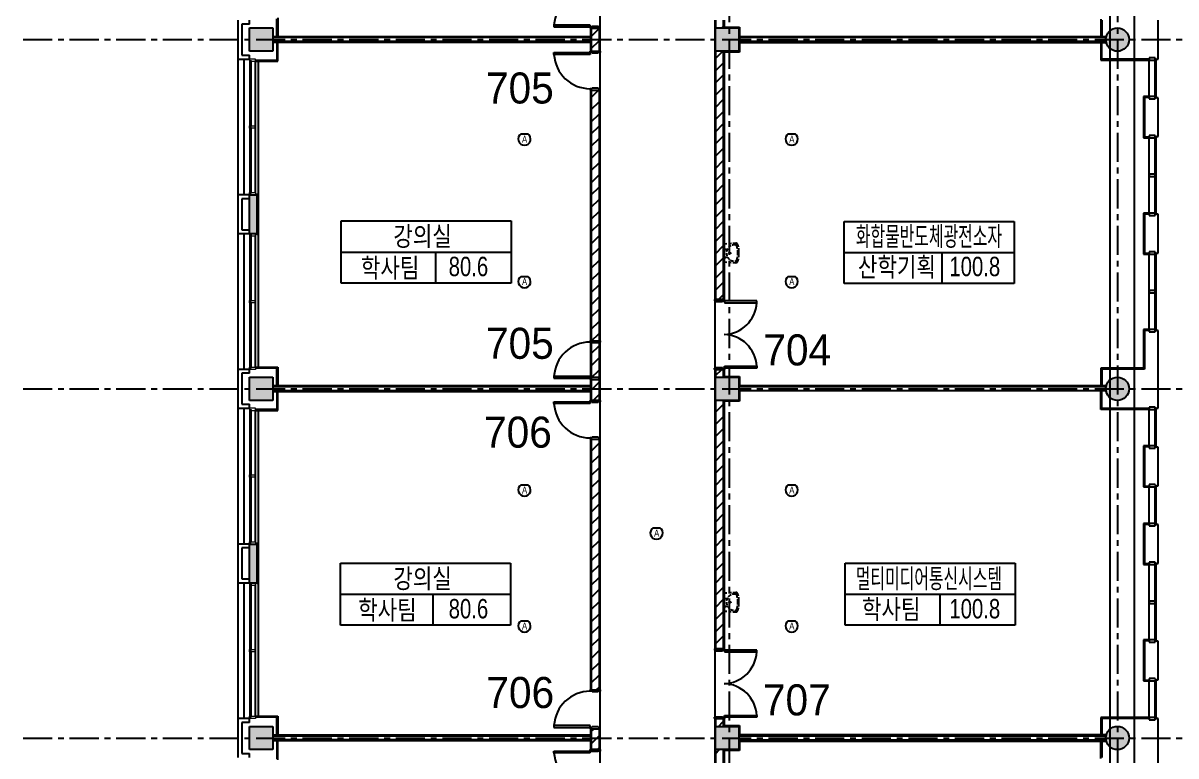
# Model space of a CAD drawing. Extents: x 1198601 to 1325177, y -301855 to -214174.
# Drawn here: x 1280187 to 1309877, y -254682 to -235793 of the extents above; entities that cross this region are included whole.
import ezdxf
from ezdxf.enums import TextEntityAlignment as Align

# ---------------------------------------------------------------- set-up
doc = ezdxf.new("R2010")
doc.units = 0
doc.header["$LTSCALE"] = 600
doc.header["$MEASUREMENT"] = 0
doc.linetypes.add('CENTER', pattern=[2, 1.25, -0.25, 0.25, -0.25])
doc.linetypes.add('HID', pattern=[0.375, 0.25, -0.125])
doc.layers.get('0').update_dxf_attribs({"linetype": 'CONTINUOUS'})
for name, color, linetype in [('252', 252, 'CONTINUOUS'), ('A-DOOR', 3, 'CONTINUOUS'), ('Beacon', 3, 'CONTINUOUS'), ('CEN', 1, 'CENTER'), ('INT1', 13, 'HID'), ('WALLLL', 7, 'CONTINUOUS')]:
    doc.layers.add(name, color=color, linetype=linetype)
doc.styles.add('GHH', font='Dotum.ttf')
doc.styles.add('T25', font='Dotum.ttf', dxfattribs={"width": 0.8})

# ---------------------------------------------------------------- blocks, each defined once
blk = doc.blocks.new('A$C46A60E2E')
at = {"layer": 'Beacon'}
blk.add_line((0.71, 2.93), (2.48, 2.93), dxfattribs=at)
blk.add_arc((1.6, 1.6), 1.6, 123.5577, 56.4423, dxfattribs=at)
at = {"color": 3, "style": 'GHH', "width": 0.85}
blk.add_text('A', height=1.8, dxfattribs=at).set_placement((1.64, 1.58), align=Align.MIDDLE)

msp = doc.modelspace()

# ---------------------------------------------------------------- hatches: boundary and pattern name
at = {"layer": '252'}
h = msp.add_hatch(color=256, dxfattribs=at)
edge = h.paths.add_edge_path()
edge.add_arc((1308370, -236220), 300, 0, 360)
h.paths.add_polyline_path([(1298020, -235920), (1298620, -235920), (1298620, -236520), (1298020, -236520)])
h.paths.add_polyline_path([(1286020, -235920), (1286620, -235920), (1286620, -236520), (1286020, -236520)])
h.paths.add_polyline_path([(1286020, -244920), (1286620, -244920), (1286620, -245520), (1286020, -245520)])
h.paths.add_polyline_path([(1298020, -244920), (1298620, -244920), (1298620, -245520), (1298020, -245520)])
edge = h.paths.add_edge_path()
edge.add_arc((1308370, -245220), 300, 0, 360)
h.paths.add_polyline_path([(1298020, -253920), (1298620, -253920), (1298620, -254520), (1298020, -254520)])
h.paths.add_polyline_path([(1286020, -253920), (1286620, -253920), (1286620, -254520), (1286020, -254520)])
edge = h.paths.add_edge_path()
edge.add_arc((1308370, -254220), 300, 0, 360)
h.paths.add_polyline_path([(1298020, -262920), (1298620, -262920), (1298620, -263520), (1298020, -263520)])
h.paths.add_polyline_path([(1286020, -262920), (1286620, -262920), (1286620, -263520), (1286020, -263520)])
edge = h.paths.add_edge_path()
edge.add_arc((1308370, -263220), 300, 0, 360)
h.paths.add_polyline_path([(1286020, -271870), (1286620, -271870), (1286620, -272470), (1286020, -272470)])
h.paths.add_polyline_path([(1298020, -271870), (1298720, -271870), (1298720, -272570), (1298020, -272570)])
h.paths.add_polyline_path([(1298020, -293570), (1298620, -293570), (1298620, -294570), (1298020, -294570)])
h.paths.add_polyline_path([(1298020, -281870), (1298720, -281870), (1298720, -282570), (1298020, -282570)])
h.paths.add_polyline_path([(1286020, -293570), (1286620, -293570), (1286620, -294570), (1286020, -294570)])
for points in [[(1286020, -241220), (1286220, -241220), (1286220, -240220), (1286020, -240220)], [(1286020, -250220), (1286220, -250220), (1286220, -249220), (1286020, -249220)]]:
    msp.add_hatch(color=256, dxfattribs=at).paths.add_polyline_path(points)

# ---------------------------------------------------------------- linework, layer by layer
for p, q in [((1288381, -240895), (1292761, -240895)), ((1288381, -242495), (1288381, -240895)), ((1292761, -240895), (1292761, -242495)), ((1301331, -240905), (1305711, -240905)), ((1301331, -242505), (1301331, -240905)), ((1305711, -240905), (1305711, -242505)), ((1288382, -241696), (1292762, -241696)), ((1290819, -242495), (1290819, -241695)), ((1301332, -241706), (1305712, -241706)), ((1303857, -242495), (1303857, -241695)), ((1292761, -242495), (1288381, -242495)), ((1305711, -242505), (1301331, -242505)), ((1288361, -249715), (1292741, -249715)), ((1288361, -251315), (1288361, -249715)), ((1292741, -249715), (1292741, -251315)), ((1301361, -249715), (1305741, -249715)), ((1301361, -251315), (1301361, -249715)), ((1305741, -249715), (1305741, -251315)), ((1288362, -250516), (1292742, -250516)), ((1288502, -250515), (1292602, -250515)), ((1290749, -251315), (1290749, -250515)), ((1301362, -250516), (1305742, -250516)), ((1303808, -251315), (1303808, -250515)), ((1292741, -251315), (1288361, -251315)), ((1305741, -251315), (1301361, -251315))]:
    msp.add_line(p, q)
at = {"layer": 'A-DOOR'}
for p, q in [((1294790, -235848), (1293860, -235848)), ((1293860, -235848), (1293860, -235893)), ((1293860, -235893), (1294790, -235893)), ((1294790, -235893), (1294790, -235848)), ((1294840, -235893), (1294790, -235893)), ((1294790, -235893), (1294790, -235928)), ((1294790, -235928), (1295050, -235928)), ((1295000, -235878), (1294840, -235878)), ((1294840, -235878), (1294840, -235893)), ((1295000, -235893), (1295000, -235878)), ((1295050, -235893), (1295000, -235893)), ((1295050, -235928), (1295050, -235893)), ((1293860, -236600), (1293860, -236555)), ((1293860, -236555), (1294790, -236555)), ((1294790, -236600), (1293860, -236600)), ((1294790, -236555), (1294790, -236520)), ((1294790, -236520), (1295050, -236520)), ((1294840, -236555), (1294790, -236555)), ((1294790, -236555), (1294790, -236600)), ((1294840, -236570), (1294840, -236555)), ((1295000, -236570), (1294840, -236570)), ((1295000, -236555), (1295000, -236570)), ((1295050, -236555), (1295000, -236555)), ((1295050, -236520), (1295050, -236555)), ((1294840, -237485), (1294790, -237485)), ((1294790, -237485), (1294790, -237520)), ((1294790, -237520), (1295050, -237520)), ((1295000, -237470), (1294840, -237470)), ((1294840, -237470), (1294840, -237485)), ((1295000, -237485), (1295000, -237470)), ((1295050, -237485), (1295000, -237485)), ((1295050, -237520), (1295050, -237485)), ((1298250, -242920), (1297990, -242920)), ((1297990, -242920), (1297990, -242955)), ((1297990, -242955), (1298040, -242955)), ((1298040, -242955), (1298040, -242970)), ((1298040, -242970), (1298200, -242970)), ((1298200, -242970), (1298200, -242955)), ((1298200, -242955), (1298250, -242955)), ((1298250, -242955), (1298250, -242920)), ((1298250, -242955), (1298250, -243000)), ((1299080, -242955), (1298250, -242955)), ((1298250, -243000), (1299080, -243000)), ((1299080, -243000), (1299080, -242955)), ((1294790, -244016), (1294790, -243981)), ((1294790, -243981), (1295050, -243981)), ((1294840, -244016), (1294790, -244016)), ((1294840, -244031), (1294840, -244016)), ((1295000, -244031), (1294840, -244031)), ((1295000, -244016), (1295000, -244031)), ((1295050, -244016), (1295000, -244016)), ((1295050, -243981), (1295050, -244016)), ((1298250, -244685), (1298250, -244640)), ((1298250, -244640), (1299080, -244640)), ((1299080, -244640), (1299080, -244685)), ((1294790, -244901), (1293860, -244901)), ((1293860, -244901), (1293860, -244946)), ((1294790, -244946), (1294790, -244901)), ((1295000, -244931), (1294840, -244931)), ((1294840, -244931), (1294840, -244946)), ((1295000, -244946), (1295000, -244931)), ((1297990, -244720), (1297990, -244685)), ((1297990, -244685), (1298040, -244685)), ((1298250, -244720), (1297990, -244720)), ((1298040, -244685), (1298040, -244670)), ((1298040, -244670), (1298200, -244670)), ((1298200, -244670), (1298200, -244685)), ((1298200, -244685), (1298250, -244685)), ((1298250, -244685), (1298250, -244720)), ((1299080, -244685), (1298250, -244685)), ((1293860, -244946), (1294790, -244946)), ((1294840, -244946), (1294790, -244946)), ((1294790, -244946), (1294790, -244981)), ((1294790, -244981), (1295050, -244981)), ((1295050, -244946), (1295000, -244946)), ((1295050, -244981), (1295050, -244946)), ((1294790, -245555), (1294790, -245520)), ((1294790, -245520), (1295050, -245520)), ((1295050, -245520), (1295050, -245555)), ((1293860, -245600), (1293860, -245555)), ((1293860, -245555), (1294790, -245555)), ((1294790, -245600), (1293860, -245600)), ((1294840, -245555), (1294790, -245555)), ((1294790, -245555), (1294790, -245600)), ((1294840, -245570), (1294840, -245555)), ((1295000, -245570), (1294840, -245570)), ((1295000, -245555), (1295000, -245570)), ((1295050, -245555), (1295000, -245555)), ((1294840, -246485), (1294790, -246485)), ((1294790, -246485), (1294790, -246520)), ((1294790, -246520), (1295050, -246520)), ((1295000, -246470), (1294840, -246470)), ((1294840, -246470), (1294840, -246485)), ((1295000, -246485), (1295000, -246470)), ((1295050, -246485), (1295000, -246485)), ((1295050, -246520), (1295050, -246485)), ((1298250, -251920), (1297990, -251920)), ((1297990, -251920), (1297990, -251955)), ((1297990, -251955), (1298040, -251955)), ((1298040, -251955), (1298040, -251970)), ((1298040, -251970), (1298200, -251970)), ((1298200, -251970), (1298200, -251955)), ((1298200, -251955), (1298250, -251955)), ((1298250, -251955), (1298250, -251920)), ((1298250, -251955), (1298250, -252000)), ((1299080, -251955), (1298250, -251955)), ((1298250, -252000), (1299080, -252000)), ((1299080, -252000), (1299080, -251955)), ((1294790, -253016), (1294790, -252981)), ((1294790, -252981), (1295050, -252981)), ((1294840, -253016), (1294790, -253016)), ((1294840, -253031), (1294840, -253016)), ((1295000, -253031), (1294840, -253031)), ((1295000, -253016), (1295000, -253031)), ((1295050, -253016), (1295000, -253016)), ((1295050, -252981), (1295050, -253016)), ((1297990, -253720), (1297990, -253685)), ((1297990, -253685), (1298040, -253685)), ((1298250, -253720), (1297990, -253720)), ((1298040, -253685), (1298040, -253670)), ((1298040, -253670), (1298200, -253670)), ((1298200, -253670), (1298200, -253685)), ((1298200, -253685), (1298250, -253685)), ((1298250, -253685), (1298250, -253640)), ((1298250, -253640), (1299080, -253640)), ((1298250, -253685), (1298250, -253720)), ((1299080, -253685), (1298250, -253685)), ((1299080, -253640), (1299080, -253685)), ((1294790, -253901), (1293860, -253901)), ((1293860, -253901), (1293860, -253946)), ((1293860, -253946), (1294790, -253946)), ((1294790, -253946), (1294790, -253901)), ((1294840, -253946), (1294790, -253946)), ((1294790, -253946), (1294790, -253981)), ((1294790, -253981), (1295050, -253981)), ((1295000, -253931), (1294840, -253931)), ((1294840, -253931), (1294840, -253946)), ((1295000, -253946), (1295000, -253931)), ((1295050, -253946), (1295000, -253946)), ((1295050, -253981), (1295050, -253946)), ((1293860, -254600), (1293860, -254555)), ((1293860, -254555), (1294790, -254555)), ((1294790, -254600), (1293860, -254600)), ((1294790, -254555), (1294790, -254520)), ((1294790, -254520), (1295050, -254520)), ((1294840, -254555), (1294790, -254555)), ((1294790, -254555), (1294790, -254600)), ((1294840, -254570), (1294840, -254555)), ((1295000, -254570), (1294840, -254570)), ((1295000, -254555), (1295000, -254570)), ((1295050, -254555), (1295000, -254555)), ((1295050, -254520), (1295050, -254555))]:
    msp.add_line(p, q, dxfattribs=at)
for centre, radius, start, end in [((1294791, -235895), 932, 90.0468, 177.1126), ((1294791, -236553), 932, 182.8874, 269.9532), ((1298217, -242956), 865, 271.7623, 357.0621), ((1294791, -244948), 932, 90.0468, 177.1126), ((1298217, -244684), 865, 2.9379, 88.2377), ((1294791, -245553), 932, 182.8874, 269.9532), ((1298217, -251956), 865, 271.7623, 357.0621), ((1298217, -253684), 865, 2.9379, 88.2377), ((1294791, -253948), 932, 90.0468, 177.1126), ((1294791, -254553), 932, 182.8874, 269.9532)]:
    msp.add_arc(centre, radius, start, end, dxfattribs=at)
at = {"layer": 'CEN'}
for p, q in [((1298370, -223020), (1298370, -297451)), ((1308370, -223020), (1308370, -297451)), ((1280187, -236220), (1310570, -236220)), ((1280187, -245220), (1310570, -245220)), ((1280187, -254220), (1310570, -254220))]:
    msp.add_line(p, q, dxfattribs=at)
at = {"layer": 'INT1', "ltscale": 0.5}
for p, q in [((1298540, -241469), (1298240, -241489)), ((1298240, -241489), (1298240, -241719)), ((1298620, -241719), (1298620, -241669)), ((1298240, -241719), (1298240, -241949)), ((1298240, -241949), (1298540, -241969)), ((1298620, -241769), (1298620, -241719)), ((1298540, -250469), (1298240, -250489)), ((1298240, -250489), (1298240, -250719)), ((1298240, -250719), (1298240, -250949)), ((1298620, -250719), (1298620, -250669)), ((1298620, -250769), (1298620, -250719)), ((1298240, -250949), (1298540, -250969))]:
    msp.add_line(p, q, dxfattribs=at)
for centre in [(1298284, -241617), (1298284, -241822), (1298392, -241720), (1298284, -250617), (1298284, -250822), (1298392, -250720)]:
    msp.add_circle(centre, 19.2, dxfattribs=at)
for centre, radius, start, end in [((1298511, -241719), 210, 87.3356, 180), ((1298518, -241566), 56.8, 16.1845, 87.3356), ((1298544, -241520), 51.1, 24.2584, 93.8141), ((1298012, -241713), 583, 359.2879, 16.1845), ((1298271, -241643), 351, 355.7575, 24.2584), ((1298511, -241721), 210, 180, 272.6644), ((1298518, -241874), 56.8, 272.6644, 343.8155), ((1298544, -241918), 51.1, 266.1859, 335.7416), ((1298012, -241727), 583, 343.8155, 0.7121), ((1298271, -241795), 351, 335.7416, 4.2425), ((1298511, -250719), 210, 87.3356, 180), ((1298518, -250566), 56.8, 16.1845, 87.3356), ((1298544, -250520), 51.1, 24.2584, 93.8141), ((1298012, -250713), 583, 359.2879, 16.1845), ((1298271, -250643), 351, 355.7575, 24.2584), ((1298511, -250721), 210, 180, 272.6644), ((1298012, -250727), 583, 343.8155, 0.7121), ((1298271, -250795), 351, 335.7416, 4.2425), ((1298518, -250874), 56.8, 272.6644, 343.8155), ((1298544, -250918), 51.1, 266.1859, 335.7416)]:
    msp.add_arc(centre, radius, start, end, dxfattribs=at)
at = {"layer": 'WALLLL'}
for p, q in [((1308173, -227615), (1308173, -237165)), ((1308801, -227587), (1308801, -237137)), ((1295040, -228270), (1295040, -235928)), ((1285720, -235720), (1285720, -236720)), ((1286020, -235820), (1286020, -235720)), ((1286720, -236145), (1286720, -235685)), ((1286745, -235660), (1286745, -236145)), ((1298000, -235720), (1298000, -244720)), ((1298020, -235720), (1298020, -235920)), ((1298220, -235720), (1298220, -235920)), ((1298240, -235720), (1298240, -235900)), ((1307945, -235690), (1307945, -236145)), ((1307970, -235715), (1307970, -236145)), ((1309420, -236720), (1309420, -235720)), ((1286020, -235820), (1285820, -235820)), ((1285820, -235820), (1285820, -236620)), ((1294800, -235928), (1294800, -236520)), ((1294820, -235928), (1294820, -236520)), ((1294820, -236138), (1295020, -235938)), ((1295020, -235928), (1295020, -236520)), ((1295040, -235928), (1295040, -237520)), ((1298240, -235900), (1298640, -235900)), ((1298640, -235900), (1298640, -236540)), ((1294800, -236145), (1286620, -236145)), ((1294800, -236170), (1286620, -236170)), ((1294800, -236270), (1286620, -236270)), ((1294800, -236295), (1286620, -236295)), ((1286720, -236295), (1286720, -236755)), ((1286745, -236780), (1286745, -236295)), ((1294820, -236452), (1295020, -236252)), ((1308080, -236145), (1298640, -236145)), ((1308075, -236170), (1298640, -236170)), ((1308075, -236270), (1298640, -236270)), ((1298640, -236295), (1308080, -236295)), ((1307945, -236295), (1307945, -236750)), ((1307970, -236725), (1307970, -236295)), ((1285820, -236620), (1286020, -236620)), ((1286020, -236720), (1286020, -236620)), ((1294820, -236520), (1295020, -236520)), ((1298020, -236520), (1298020, -242920)), ((1298220, -236520), (1298220, -242920)), ((1298640, -236540), (1298240, -236540)), ((1298240, -236540), (1298240, -242920)), ((1285720, -236720), (1285720, -240220)), ((1285720, -236720), (1286020, -236720)), ((1285870, -236720), (1285870, -240220)), ((1286035, -238440), (1286035, -236780)), ((1286059, -238440), (1286059, -236780)), ((1286720, -236755), (1286170, -236755)), ((1286170, -240160), (1286170, -236780)), ((1286170, -236780), (1286745, -236780)), ((1286240, -236780), (1286240, -240200)), ((1307945, -236750), (1309190, -236750)), ((1309190, -236725), (1307970, -236725)), ((1309346, -236690), (1309190, -236690)), ((1309190, -236690), (1309190, -236750)), ((1309190, -237690), (1309190, -236750)), ((1309190, -236750), (1309346, -236750)), ((1309346, -236715), (1309346, -236690)), ((1309370, -236715), (1309346, -236715)), ((1309346, -236750), (1309346, -236725)), ((1309346, -236725), (1309370, -236725)), ((1309346, -237690), (1309346, -236750)), ((1309370, -236725), (1309370, -236715)), ((1309370, -236720), (1309420, -236720)), ((1309370, -237715), (1309370, -236725)), ((1308173, -237165), (1308173, -246165)), ((1308801, -237137), (1308801, -246137)), ((1294800, -237520), (1294800, -245520)), ((1294820, -237709), (1295020, -237509)), ((1294820, -237520), (1294820, -245520)), ((1295020, -237520), (1295020, -245520)), ((1295040, -237520), (1295040, -246520)), ((1309190, -237690), (1309040, -237690)), ((1309040, -237690), (1309040, -238750)), ((1309190, -237715), (1309065, -237715)), ((1309065, -237715), (1309065, -238725)), ((1309346, -237690), (1309190, -237690)), ((1309190, -237690), (1309190, -237750)), ((1309190, -237750), (1309346, -237750)), ((1309346, -237715), (1309346, -237690)), ((1309370, -237715), (1309346, -237715)), ((1309346, -237750), (1309346, -237725)), ((1309346, -237725), (1309370, -237725)), ((1309370, -237725), (1309370, -237715)), ((1309420, -237720), (1309370, -237720)), ((1309420, -238720), (1309420, -237720)), ((1294820, -238023), (1295020, -237823)), ((1294820, -238338), (1295020, -238138)), ((1286035, -240160), (1286035, -238500)), ((1286059, -240160), (1286059, -238500)), ((1294820, -238652), (1295020, -238452)), ((1309346, -238690), (1309190, -238690)), ((1309190, -238690), (1309190, -238750)), ((1309346, -238715), (1309346, -238690)), ((1294820, -238966), (1295020, -238766)), ((1309040, -238750), (1309190, -238750)), ((1309065, -238725), (1309190, -238725)), ((1309190, -240690), (1309190, -238750)), ((1309190, -238750), (1309346, -238750)), ((1309370, -238715), (1309346, -238715)), ((1309346, -238750), (1309346, -238725)), ((1309346, -238725), (1309370, -238725)), ((1309346, -240690), (1309346, -238750)), ((1309370, -238725), (1309370, -238715)), ((1309370, -240720), (1309370, -238720)), ((1309370, -238720), (1309420, -238720)), ((1294820, -239281), (1295020, -239081)), ((1294820, -239595), (1295020, -239395)), ((1294820, -239909), (1295020, -239709)), ((1309346, -239690), (1309190, -239690)), ((1309190, -239690), (1309190, -239750)), ((1309190, -239750), (1309346, -239750)), ((1309346, -239715), (1309346, -239690)), ((1309370, -239715), (1309346, -239715)), ((1309346, -239750), (1309346, -239725)), ((1309346, -239725), (1309370, -239725)), ((1309370, -239725), (1309370, -239715)), ((1294820, -240224), (1295020, -240024)), ((1286020, -240220), (1285720, -240220)), ((1285720, -240220), (1285720, -241220)), ((1286020, -240320), (1285820, -240320)), ((1285820, -240320), (1285820, -241120)), ((1286020, -241220), (1286020, -240220)), ((1286020, -240220), (1286220, -240220)), ((1286170, -240200), (1286240, -240200)), ((1286220, -241220), (1286220, -240220)), ((1286240, -240200), (1286240, -241240)), ((1294820, -240538), (1295020, -240338)), ((1294820, -240852), (1295020, -240652)), ((1309190, -240690), (1309040, -240690)), ((1309040, -240690), (1309040, -241750)), ((1309190, -240715), (1309065, -240715)), ((1309065, -240715), (1309065, -241725)), ((1309346, -240690), (1309190, -240690)), ((1309190, -240690), (1309190, -240750)), ((1309190, -240750), (1309346, -240750)), ((1309346, -240715), (1309346, -240690)), ((1309370, -240715), (1309346, -240715)), ((1309346, -240750), (1309346, -240725)), ((1309346, -240725), (1309370, -240725)), ((1309370, -240725), (1309370, -240715)), ((1309420, -240720), (1309370, -240720)), ((1309420, -241720), (1309420, -240720)), ((1294820, -241166), (1295020, -240966)), ((1285720, -241220), (1285720, -244720)), ((1285720, -241220), (1286020, -241220)), ((1285820, -241120), (1286020, -241120)), ((1285870, -241220), (1285870, -244720)), ((1286020, -241220), (1286220, -241220)), ((1286035, -242940), (1286035, -241280)), ((1286059, -242940), (1286059, -241280)), ((1286240, -241240), (1286170, -241240)), ((1286170, -244660), (1286170, -241280)), ((1286240, -241240), (1286240, -244660)), ((1294820, -241481), (1295020, -241281)), ((1294820, -241795), (1295020, -241595)), ((1294820, -242109), (1295020, -241909)), ((1309040, -241750), (1309190, -241750)), ((1309065, -241725), (1309190, -241725)), ((1309346, -241690), (1309190, -241690)), ((1309190, -241690), (1309190, -241750)), ((1309190, -243690), (1309190, -241750)), ((1309190, -241750), (1309346, -241750)), ((1309346, -241715), (1309346, -241690)), ((1309370, -241715), (1309346, -241715)), ((1309346, -241750), (1309346, -241725)), ((1309346, -241725), (1309370, -241725)), ((1309346, -243690), (1309346, -241750)), ((1309370, -241725), (1309370, -241715)), ((1309370, -243720), (1309370, -241720)), ((1309370, -241720), (1309420, -241720)), ((1294820, -242424), (1295020, -242224)), ((1294820, -242738), (1295020, -242538)), ((1294820, -243052), (1295020, -242852)), ((1309346, -242690), (1309190, -242690)), ((1309190, -242690), (1309190, -242750)), ((1309190, -242750), (1309346, -242750)), ((1309346, -242715), (1309346, -242690)), ((1309370, -242715), (1309346, -242715)), ((1309346, -242750), (1309346, -242725)), ((1309346, -242725), (1309370, -242725)), ((1309370, -242725), (1309370, -242715)), ((1286035, -244660), (1286035, -243000)), ((1286059, -244660), (1286059, -243000)), ((1298020, -242920), (1298220, -242920)), ((1294820, -243367), (1295020, -243167)), ((1294820, -243681), (1295020, -243481)), ((1309190, -243690), (1309040, -243690)), ((1309040, -243690), (1309040, -244690)), ((1309190, -243715), (1309065, -243715)), ((1309065, -243715), (1309065, -244715)), ((1309346, -243690), (1309190, -243690)), ((1309190, -243690), (1309190, -243750)), ((1309190, -243750), (1309346, -243750)), ((1309346, -243715), (1309346, -243690)), ((1309370, -243715), (1309346, -243715)), ((1309346, -243750), (1309346, -243725)), ((1309346, -243725), (1309370, -243725)), ((1309370, -243725), (1309370, -243715)), ((1309420, -243720), (1309370, -243720)), ((1309420, -245720), (1309420, -243720)), ((1294820, -243995), (1295020, -243795)), ((1294820, -244310), (1295020, -244110)), ((1294820, -244624), (1295020, -244424)), ((1286020, -244720), (1285720, -244720)), ((1285720, -244720), (1285720, -245720)), ((1286020, -244820), (1285820, -244820)), ((1285820, -244820), (1285820, -245620)), ((1286020, -244820), (1286020, -244720)), ((1286170, -244660), (1286745, -244660)), ((1286720, -244685), (1286170, -244685)), ((1286720, -245145), (1286720, -244685)), ((1286745, -244660), (1286745, -245145)), ((1294820, -244938), (1295020, -244738)), ((1298000, -244720), (1298000, -251920)), ((1298020, -244720), (1298020, -244920)), ((1298020, -244720), (1298220, -244720)), ((1298220, -244720), (1298220, -244920)), ((1298240, -244720), (1298240, -244900)), ((1298240, -244900), (1298640, -244900)), ((1298640, -244900), (1298640, -245145)), ((1309040, -244690), (1307945, -244690)), ((1307945, -244690), (1307945, -245145)), ((1309065, -244715), (1307970, -244715)), ((1307970, -244715), (1307970, -245145)), ((1294800, -245145), (1286620, -245145)), ((1294800, -245170), (1286620, -245170)), ((1294820, -245252), (1295020, -245052)), ((1308080, -245145), (1298620, -245145)), ((1308075, -245170), (1298620, -245170)), ((1294800, -245270), (1286620, -245270)), ((1294800, -245295), (1286620, -245295)), ((1286720, -245295), (1286720, -245755)), ((1286745, -245780), (1286745, -245295)), ((1295020, -245520), (1294820, -245520)), ((1294867, -245520), (1295020, -245367)), ((1298020, -245520), (1298020, -251920)), ((1298220, -245520), (1298220, -251920)), ((1308075, -245270), (1298620, -245270)), ((1298640, -245295), (1298640, -245540)), ((1307945, -245750), (1307945, -245270)), ((1307970, -245725), (1307970, -245270)), ((1285720, -245720), (1285720, -249220)), ((1285720, -245720), (1286020, -245720)), ((1285820, -245620), (1286020, -245620)), ((1285870, -245720), (1285870, -249220)), ((1286020, -245720), (1286020, -245620)), ((1286035, -247440), (1286035, -245780)), ((1286059, -247440), (1286059, -245780)), ((1286720, -245755), (1286170, -245755)), ((1286170, -249160), (1286170, -245780)), ((1286170, -245780), (1286745, -245780)), ((1286240, -245780), (1286240, -249200)), ((1298640, -245540), (1298240, -245540)), ((1298240, -245540), (1298240, -251920)), ((1309190, -245750), (1307945, -245750)), ((1309190, -245725), (1307970, -245725)), ((1309346, -245690), (1309190, -245690)), ((1309190, -245690), (1309190, -245750)), ((1309190, -246690), (1309190, -245750)), ((1309190, -245750), (1309346, -245750)), ((1309346, -245715), (1309346, -245690)), ((1309370, -245715), (1309346, -245715)), ((1309346, -245750), (1309346, -245725)), ((1309346, -245725), (1309370, -245725)), ((1309346, -246690), (1309346, -245750)), ((1309370, -245725), (1309370, -245715)), ((1309370, -246720), (1309370, -245720)), ((1309370, -245720), (1309420, -245720)), ((1308173, -246165), (1308173, -253365)), ((1308801, -246137), (1308801, -253337)), ((1294800, -246520), (1294800, -252981)), ((1294820, -246520), (1294820, -252981)), ((1294820, -246824), (1295020, -246624)), ((1295020, -246520), (1295020, -252981)), ((1295040, -246520), (1295040, -253981)), ((1309190, -246690), (1309040, -246690)), ((1309040, -246690), (1309040, -247750)), ((1309190, -246715), (1309065, -246715)), ((1309065, -246715), (1309065, -247725)), ((1309346, -246690), (1309190, -246690)), ((1309190, -246690), (1309190, -246750)), ((1309346, -246715), (1309346, -246690)), ((1309370, -246715), (1309346, -246715)), ((1309346, -246750), (1309346, -246725)), ((1309346, -246725), (1309370, -246725)), ((1309370, -246725), (1309370, -246715)), ((1309420, -246720), (1309370, -246720)), ((1309420, -247720), (1309420, -246720)), ((1294820, -247138), (1295020, -246938)), ((1309190, -246750), (1309346, -246750)), ((1294820, -247453), (1295020, -247253)), ((1286035, -249160), (1286035, -247500)), ((1286059, -249160), (1286059, -247500)), ((1294820, -247767), (1295020, -247567)), ((1294820, -248081), (1295020, -247881)), ((1309040, -247750), (1309190, -247750)), ((1309065, -247725), (1309190, -247725)), ((1309346, -247690), (1309190, -247690)), ((1309190, -247690), (1309190, -247750)), ((1309190, -248690), (1309190, -247750)), ((1309190, -247750), (1309346, -247750)), ((1309346, -247715), (1309346, -247690)), ((1309370, -247715), (1309346, -247715)), ((1309346, -247750), (1309346, -247725)), ((1309346, -247725), (1309370, -247725)), ((1309346, -248690), (1309346, -247750)), ((1309370, -247725), (1309370, -247715)), ((1309370, -248720), (1309370, -247720)), ((1309370, -247720), (1309420, -247720)), ((1294820, -248396), (1295020, -248196)), ((1294820, -248710), (1295020, -248510)), ((1309190, -248690), (1309040, -248690)), ((1309040, -248690), (1309040, -249750)), ((1309190, -248715), (1309065, -248715)), ((1309065, -248715), (1309065, -249725)), ((1309346, -248690), (1309190, -248690)), ((1309190, -248690), (1309190, -248750)), ((1309190, -248750), (1309346, -248750)), ((1309346, -248715), (1309346, -248690)), ((1309370, -248715), (1309346, -248715)), ((1309346, -248750), (1309346, -248725)), ((1309346, -248725), (1309370, -248725)), ((1309370, -248725), (1309370, -248715)), ((1309420, -248720), (1309370, -248720)), ((1309420, -249720), (1309420, -248720)), ((1294820, -249024), (1295020, -248824)), ((1286020, -249220), (1285720, -249220)), ((1285720, -249220), (1285720, -250220)), ((1286020, -249320), (1285820, -249320)), ((1285820, -249320), (1285820, -250120)), ((1286020, -250220), (1286020, -249220)), ((1286020, -249220), (1286220, -249220)), ((1286170, -249200), (1286240, -249200)), ((1286220, -250220), (1286220, -249220)), ((1286240, -249200), (1286240, -250240)), ((1294820, -249338), (1295020, -249138)), ((1294820, -249653), (1295020, -249453)), ((1309346, -249690), (1309190, -249690)), ((1309190, -249690), (1309190, -249750)), ((1309346, -249715), (1309346, -249690)), ((1294820, -249967), (1295020, -249767)), ((1309040, -249750), (1309190, -249750)), ((1309065, -249725), (1309190, -249725)), ((1309190, -251690), (1309190, -249750)), ((1309190, -249750), (1309346, -249750)), ((1309370, -249715), (1309346, -249715)), ((1309346, -249750), (1309346, -249725)), ((1309346, -249725), (1309370, -249725)), ((1309346, -251690), (1309346, -249750)), ((1309370, -249725), (1309370, -249715)), ((1309370, -251720), (1309370, -249720)), ((1309370, -249720), (1309420, -249720)), ((1285720, -250220), (1285720, -253720)), ((1285720, -250220), (1286020, -250220)), ((1285820, -250120), (1286020, -250120)), ((1285870, -250220), (1285870, -253720)), ((1286020, -250220), (1286220, -250220)), ((1286035, -251940), (1286035, -250280)), ((1286059, -251940), (1286059, -250280)), ((1286240, -250240), (1286170, -250240)), ((1286170, -253660), (1286170, -250280)), ((1286240, -250240), (1286240, -253660)), ((1294820, -250281), (1295020, -250081)), ((1294820, -250596), (1295020, -250396)), ((1294820, -250910), (1295020, -250710)), ((1309346, -250690), (1309190, -250690)), ((1309190, -250690), (1309190, -250750)), ((1309190, -250750), (1309346, -250750)), ((1309346, -250715), (1309346, -250690)), ((1309370, -250715), (1309346, -250715)), ((1309346, -250750), (1309346, -250725)), ((1309346, -250725), (1309370, -250725)), ((1309370, -250725), (1309370, -250715)), ((1294820, -251224), (1295020, -251024)), ((1294820, -251539), (1295020, -251339)), ((1294820, -251853), (1295020, -251653)), ((1309190, -251690), (1309040, -251690)), ((1309040, -251690), (1309040, -252750)), ((1309190, -251715), (1309065, -251715)), ((1309065, -251715), (1309065, -252725)), ((1309346, -251690), (1309190, -251690)), ((1309190, -251690), (1309190, -251750)), ((1309190, -251750), (1309346, -251750)), ((1309346, -251715), (1309346, -251690)), ((1309370, -251715), (1309346, -251715)), ((1309346, -251750), (1309346, -251725)), ((1309346, -251725), (1309370, -251725)), ((1309370, -251725), (1309370, -251715)), ((1309420, -251720), (1309370, -251720)), ((1309420, -252720), (1309420, -251720)), ((1286035, -253660), (1286035, -252000)), ((1286059, -253660), (1286059, -252000)), ((1294820, -252167), (1295020, -251967)), ((1298000, -251920), (1298000, -260920)), ((1298020, -251920), (1298220, -251920)), ((1294820, -252482), (1295020, -252282)), ((1294820, -252796), (1295020, -252596)), ((1294950, -252981), (1295020, -252910)), ((1309040, -252750), (1309190, -252750)), ((1309065, -252725), (1309190, -252725)), ((1309346, -252690), (1309190, -252690)), ((1309190, -252690), (1309190, -252750)), ((1309190, -253690), (1309190, -252750)), ((1309190, -252750), (1309346, -252750)), ((1309346, -252715), (1309346, -252690)), ((1309370, -252715), (1309346, -252715)), ((1309346, -252750), (1309346, -252725)), ((1309346, -252725), (1309370, -252725)), ((1309346, -253690), (1309346, -252750)), ((1309370, -252725), (1309370, -252715)), ((1309370, -253720), (1309370, -252720)), ((1309370, -252720), (1309420, -252720)), ((1308173, -253365), (1308173, -262365)), ((1308801, -253337), (1308801, -262337)), ((1286020, -253720), (1285720, -253720)), ((1285720, -253720), (1285720, -254720)), ((1286020, -253820), (1285820, -253820)), ((1285820, -253820), (1285820, -254620)), ((1286020, -253820), (1286020, -253720)), ((1286170, -253660), (1286745, -253660)), ((1286720, -253685), (1286170, -253685)), ((1286720, -254145), (1286720, -253685)), ((1286745, -253660), (1286745, -254145)), ((1298020, -253720), (1298020, -253920)), ((1298020, -253720), (1298220, -253720)), ((1298220, -253720), (1298220, -253920)), ((1298240, -253720), (1298240, -253900)), ((1309190, -253690), (1307940, -253690)), ((1307940, -253690), (1307940, -254140)), ((1309190, -253720), (1307970, -253720)), ((1307970, -253720), (1307970, -254170)), ((1309346, -253690), (1309190, -253690)), ((1309190, -253690), (1309190, -253750)), ((1309190, -253750), (1309346, -253750)), ((1309346, -253715), (1309346, -253690)), ((1309370, -253715), (1309346, -253715)), ((1309346, -253750), (1309346, -253725)), ((1309346, -253725), (1309370, -253725)), ((1309370, -253725), (1309370, -253715)), ((1309420, -253720), (1309370, -253720)), ((1309420, -255720), (1309420, -253720)), ((1294800, -254145), (1286620, -254145)), ((1294800, -253981), (1294800, -254520)), ((1294820, -253981), (1294820, -254520)), ((1294820, -254053), (1294893, -253981)), ((1295020, -253981), (1295020, -254520)), ((1295040, -253981), (1295040, -255520)), ((1298240, -253900), (1298640, -253900)), ((1308081, -254140), (1298620, -254140)), ((1298640, -253900), (1298640, -254140)), ((1294800, -254170), (1286620, -254170)), ((1294800, -254270), (1286620, -254270)), ((1294800, -254295), (1286620, -254295)), ((1286720, -254295), (1286720, -254755)), ((1286745, -254780), (1286745, -254295)), ((1294820, -254367), (1295020, -254167)), ((1308075, -254170), (1298620, -254170)), ((1298620, -254270), (1308075, -254270)), ((1298620, -254300), (1308081, -254300)), ((1298640, -254300), (1298640, -254540)), ((1307940, -254750), (1307940, -254300)), ((1307970, -254300), (1307970, -254720)), ((1285820, -254620), (1286020, -254620)), ((1286020, -254720), (1286020, -254620)), ((1295020, -254520), (1294820, -254520)), ((1294982, -254520), (1295020, -254482)), ((1298020, -254520), (1298020, -260920)), ((1298020, -254625), (1298125, -254520)), ((1298220, -254520), (1298220, -260920)), ((1298640, -254540), (1298240, -254540)), ((1298240, -254540), (1298240, -260920))]:
    msp.add_line(p, q, dxfattribs=at)
at = {"layer": 'WALLLL', "ltscale": 3}
for p, q in [((1286020, -235920), (1286620, -235920)), ((1286020, -236520), (1286020, -235920)), ((1286620, -235920), (1286620, -236520)), ((1298020, -235920), (1298620, -235920)), ((1298020, -236520), (1298020, -235920)), ((1298620, -235920), (1298620, -236520)), ((1286620, -236520), (1286020, -236520)), ((1298620, -236520), (1298020, -236520)), ((1286020, -244920), (1286620, -244920)), ((1286020, -245520), (1286020, -244920)), ((1286620, -244920), (1286620, -245520)), ((1298020, -244920), (1298620, -244920)), ((1298020, -245520), (1298020, -244920)), ((1298620, -244920), (1298620, -245520)), ((1286620, -245520), (1286020, -245520)), ((1298620, -245520), (1298020, -245520)), ((1286020, -253920), (1286620, -253920)), ((1286020, -254520), (1286020, -253920)), ((1286620, -253920), (1286620, -254520)), ((1298020, -253920), (1298620, -253920)), ((1298020, -254520), (1298020, -253920)), ((1298620, -253920), (1298620, -254520)), ((1286620, -254520), (1286020, -254520)), ((1298620, -254520), (1298020, -254520))]:
    msp.add_line(p, q, dxfattribs=at)
at = {"layer": 'WALLLL', "linetype": 'Continuous'}
for p, q in [((1298181, -235920), (1298220, -235881)), ((1298020, -236709), (1298210, -236520)), ((1298020, -237024), (1298220, -236824)), ((1298020, -237338), (1298220, -237138)), ((1298020, -237652), (1298220, -237452)), ((1298020, -237966), (1298220, -237766)), ((1298020, -238281), (1298220, -238081)), ((1298020, -238595), (1298220, -238395)), ((1298020, -238909), (1298220, -238709)), ((1298020, -239224), (1298220, -239024)), ((1298020, -239538), (1298220, -239338)), ((1298020, -239852), (1298220, -239652)), ((1298020, -240167), (1298220, -239967)), ((1298020, -240481), (1298220, -240281)), ((1298020, -240795), (1298220, -240595)), ((1298020, -241110), (1298220, -240910)), ((1298020, -241424), (1298220, -241224)), ((1298020, -241738), (1298220, -241538)), ((1298020, -242052), (1298220, -241852)), ((1298020, -242367), (1298220, -242167)), ((1298020, -242681), (1298220, -242481)), ((1298096, -242920), (1298220, -242795)), ((1298020, -244881), (1298182, -244720)), ((1298020, -245824), (1298220, -245624)), ((1298020, -246138), (1298220, -245938)), ((1298020, -246453), (1298220, -246253)), ((1298020, -246767), (1298220, -246567)), ((1298020, -247081), (1298220, -246881)), ((1298020, -247396), (1298220, -247196)), ((1298020, -247710), (1298220, -247510)), ((1298020, -248024), (1298220, -247824)), ((1298020, -248339), (1298220, -248139)), ((1298020, -248653), (1298220, -248453)), ((1298020, -248967), (1298220, -248767)), ((1298020, -249282), (1298220, -249082)), ((1298020, -249596), (1298220, -249396)), ((1298020, -249910), (1298220, -249710)), ((1298020, -250225), (1298220, -250025)), ((1298020, -250539), (1298220, -250339)), ((1298020, -250853), (1298220, -250653)), ((1298020, -251167), (1298220, -250967)), ((1298020, -251482), (1298220, -251282)), ((1298020, -251796), (1298220, -251596)), ((1298211, -251920), (1298220, -251910)), ((1298097, -253920), (1298220, -253796))]:
    msp.add_line(p, q, dxfattribs=at)
at = {"layer": 'WALLLL', "lineweight": 9}
for p, q in [((1286035, -236720), (1286020, -236720)), ((1286020, -236720), (1286020, -236780)), ((1286020, -236780), (1286035, -236780)), ((1286059, -236720), (1286035, -236720)), ((1286035, -236720), (1286035, -236720)), ((1286035, -236780), (1286035, -236755)), ((1286035, -236755), (1286059, -236755)), ((1286170, -236720), (1286059, -236720)), ((1286059, -236720), (1286059, -236720)), ((1286059, -236755), (1286059, -236780)), ((1286059, -236780), (1286170, -236780)), ((1286170, -236780), (1286170, -236720)), ((1286020, -238500), (1286020, -238440)), ((1286020, -238440), (1286035, -238440)), ((1286035, -238500), (1286020, -238500)), ((1286035, -238440), (1286035, -238465)), ((1286035, -238465), (1286059, -238465)), ((1286059, -238475), (1286035, -238475)), ((1286035, -238475), (1286035, -238500)), ((1286059, -238465), (1286059, -238440)), ((1286059, -238440), (1286170, -238440)), ((1286059, -238500), (1286059, -238475)), ((1286170, -238500), (1286059, -238500)), ((1286170, -238440), (1286170, -238500)), ((1286020, -240220), (1286020, -240160)), ((1286020, -240160), (1286035, -240160)), ((1286035, -240160), (1286035, -240185)), ((1286035, -240185), (1286059, -240185)), ((1286059, -240185), (1286059, -240160)), ((1286059, -240160), (1286170, -240160)), ((1286170, -240160), (1286170, -240220)), ((1286035, -240220), (1286020, -240220)), ((1286059, -240220), (1286035, -240220)), ((1286035, -240220), (1286035, -240220)), ((1286170, -240220), (1286059, -240220)), ((1286059, -240220), (1286059, -240220)), ((1286035, -241220), (1286020, -241220)), ((1286020, -241220), (1286020, -241280)), ((1286020, -241280), (1286035, -241280)), ((1286059, -241220), (1286035, -241220)), ((1286035, -241220), (1286035, -241220)), ((1286035, -241280), (1286035, -241255)), ((1286035, -241255), (1286059, -241255)), ((1286170, -241220), (1286059, -241220)), ((1286059, -241220), (1286059, -241220)), ((1286059, -241255), (1286059, -241280)), ((1286059, -241280), (1286170, -241280)), ((1286170, -241280), (1286170, -241220)), ((1286020, -243000), (1286020, -242940)), ((1286020, -242940), (1286035, -242940)), ((1286035, -243000), (1286020, -243000)), ((1286035, -242940), (1286035, -242965)), ((1286035, -242965), (1286059, -242965)), ((1286059, -242975), (1286035, -242975)), ((1286035, -242975), (1286035, -243000)), ((1286059, -242965), (1286059, -242940)), ((1286059, -242940), (1286170, -242940)), ((1286059, -243000), (1286059, -242975)), ((1286170, -243000), (1286059, -243000)), ((1286170, -242940), (1286170, -243000)), ((1286020, -244720), (1286020, -244660)), ((1286020, -244660), (1286035, -244660)), ((1286035, -244720), (1286020, -244720)), ((1286035, -244660), (1286035, -244685)), ((1286035, -244685), (1286059, -244685)), ((1286059, -244720), (1286035, -244720)), ((1286035, -244720), (1286035, -244720)), ((1286059, -244685), (1286059, -244660)), ((1286059, -244660), (1286170, -244660)), ((1286170, -244720), (1286059, -244720)), ((1286059, -244720), (1286059, -244720)), ((1286170, -244660), (1286170, -244720)), ((1286035, -245720), (1286020, -245720)), ((1286020, -245720), (1286020, -245780)), ((1286020, -245780), (1286035, -245780)), ((1286059, -245720), (1286035, -245720)), ((1286035, -245720), (1286035, -245720)), ((1286035, -245780), (1286035, -245755)), ((1286035, -245755), (1286059, -245755)), ((1286170, -245720), (1286059, -245720)), ((1286059, -245720), (1286059, -245720)), ((1286059, -245755), (1286059, -245780)), ((1286059, -245780), (1286170, -245780)), ((1286170, -245780), (1286170, -245720)), ((1286020, -247500), (1286020, -247440)), ((1286020, -247440), (1286035, -247440)), ((1286035, -247500), (1286020, -247500)), ((1286035, -247440), (1286035, -247465)), ((1286035, -247465), (1286059, -247465)), ((1286059, -247475), (1286035, -247475)), ((1286035, -247475), (1286035, -247500)), ((1286059, -247465), (1286059, -247440)), ((1286059, -247440), (1286170, -247440)), ((1286059, -247500), (1286059, -247475)), ((1286170, -247500), (1286059, -247500)), ((1286170, -247440), (1286170, -247500)), ((1286020, -249220), (1286020, -249160)), ((1286020, -249160), (1286035, -249160)), ((1286035, -249220), (1286020, -249220)), ((1286035, -249160), (1286035, -249185)), ((1286035, -249185), (1286059, -249185)), ((1286059, -249220), (1286035, -249220)), ((1286035, -249220), (1286035, -249220)), ((1286059, -249185), (1286059, -249160)), ((1286059, -249160), (1286170, -249160)), ((1286170, -249220), (1286059, -249220)), ((1286059, -249220), (1286059, -249220)), ((1286170, -249160), (1286170, -249220)), ((1286035, -250220), (1286020, -250220)), ((1286020, -250220), (1286020, -250280)), ((1286020, -250280), (1286035, -250280)), ((1286059, -250220), (1286035, -250220)), ((1286035, -250220), (1286035, -250220)), ((1286035, -250280), (1286035, -250255)), ((1286035, -250255), (1286059, -250255)), ((1286170, -250220), (1286059, -250220)), ((1286059, -250220), (1286059, -250220)), ((1286059, -250255), (1286059, -250280)), ((1286059, -250280), (1286170, -250280)), ((1286170, -250280), (1286170, -250220)), ((1286020, -252000), (1286020, -251940)), ((1286020, -251940), (1286035, -251940)), ((1286035, -252000), (1286020, -252000)), ((1286035, -251940), (1286035, -251965)), ((1286035, -251965), (1286059, -251965)), ((1286059, -251975), (1286035, -251975)), ((1286035, -251975), (1286035, -252000)), ((1286059, -251965), (1286059, -251940)), ((1286059, -251940), (1286170, -251940)), ((1286059, -252000), (1286059, -251975)), ((1286170, -252000), (1286059, -252000)), ((1286170, -251940), (1286170, -252000)), ((1286020, -253720), (1286020, -253660)), ((1286020, -253660), (1286035, -253660)), ((1286035, -253720), (1286020, -253720)), ((1286035, -253660), (1286035, -253685)), ((1286035, -253685), (1286059, -253685)), ((1286059, -253720), (1286035, -253720)), ((1286035, -253720), (1286035, -253720)), ((1286059, -253685), (1286059, -253660)), ((1286059, -253660), (1286170, -253660)), ((1286170, -253720), (1286059, -253720)), ((1286059, -253720), (1286059, -253720)), ((1286170, -253660), (1286170, -253720))]:
    msp.add_line(p, q, dxfattribs=at)
at = {"layer": 'WALLLL', "ltscale": 3}
for centre in [(1308370, -236220), (1308370, -245220), (1308370, -254220)]:
    msp.add_circle(centre, 300, dxfattribs=at)

# ---------------------------------------------------------------- block references
at = {"layer": 'Beacon', "xscale": 100, "yscale": 100, "zscale": 100}
for p in [(1292939, -238944), (1299821, -238944), (1292939, -242616), (1299821, -242616), (1292939, -247987), (1299821, -247987), (1296341, -249097), (1292939, -251492), (1299821, -251492)]:
    msp.add_blockref('A$C46A60E2E', p, dxfattribs=at)

# ---------------------------------------------------------------- texts
at = {"layer": 'WALLLL', "style": 'T25'}
for s, p in [('705', (1292981, -237467)), ('705', (1292981, -244047)), ('704', (1300124, -244217)), ('706', (1292931, -246337)), ('706', (1292991, -253047)), ('707', (1300114, -253237))]:
    msp.add_text(s, height=800, dxfattribs=at).set_placement(p, align=Align.MIDDLE_CENTER)
for s, width, p in [('강의실', 0.8, (1290476, -241290)), ('화합물반도체광전소자', 0.6, (1303516, -241290)), ('학사팀', 0.8, (1289639, -242102)), ('80.6', 0.8, (1291657, -242067)), ('산학기획', 0.8, (1302692, -242082)), ('100.8', 0.8, (1304697, -242067)), ('강의실', 0.8, (1290476, -250110)), ('멀티미디어통신시스템', 0.6, (1303516, -250110)), ('학사팀', 0.8, (1302545, -250902)), ('학사팀', 0.8, (1289569, -250922)), ('80.6', 0.8, (1291657, -250887)), ('100.8', 0.8, (1304697, -250887))]:
    msp.add_text(s, height=500, dxfattribs=dict(at, width=width)).set_placement(p, align=Align.MIDDLE_CENTER)

doc.saveas('drawing.dxf')
